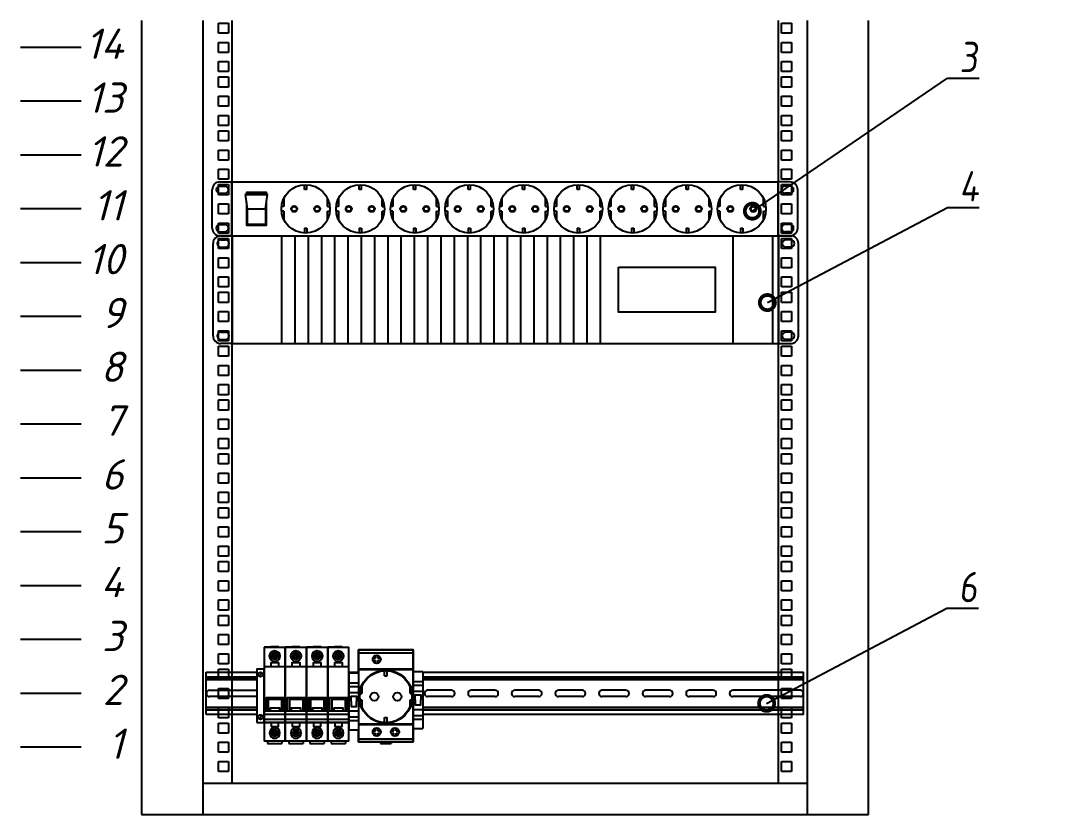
# Model space of a CAD drawing. Header units: millimetres. Extents: x -25459 to 1045457, y -66278 to 462905.
# Drawn here: x 750134 to 758588, y 28493 to 35049 of the extents above; entities that cross this region are included whole.
import ezdxf
from ezdxf import colors
from ezdxf.entities.mleader import LeaderData, LeaderLine
from ezdxf.enums import TextEntityAlignment as Align
from ezdxf.math import Vec2, Vec3

# ---------------------------------------------------------------- set-up
doc = ezdxf.new("R2010")
doc.units = ezdxf.units.MM
doc.styles.add('ISOCPEUR', font='isocpeui.ttf', dxfattribs={"height": 250})
doc.styles.add('ISOCUPER', font='isocpeur.ttf', dxfattribs={"width": 0.85, "oblique": 7})

# ---------------------------------------------------------------- blocks, each defined once
blk = doc.blocks.new('*U77')
at = {"color": 0, "linetype": 'ByBlock', "lineweight": -2}
for p, q in [((0, 655.6), (0, 611.15)), ((50.5, 655.6), (50.5, 611.15)), ((63.35, 645.1), (63.35, 653.4)), ((63.35, 653.4), (71.65, 653.4)), ((71.65, 653.4), (71.65, 645.1)), ((74.5, 655.6), (74.5, 611.15)), ((525.5, 655.6), (525.5, 611.15)), ((528.35, 645.1), (528.35, 653.4)), ((528.35, 653.4), (536.65, 653.4)), ((536.65, 653.4), (536.65, 645.1)), ((549.5, 655.6), (549.5, 611.15)), ((600, 611.15), (600, 655.6)), ((71.65, 645.1), (63.35, 645.1)), ((536.65, 645.1), (528.35, 645.1)), ((63.35, 629.225), (63.35, 637.525)), ((63.35, 637.525), (71.65, 637.525)), ((71.65, 637.525), (71.65, 629.225)), ((528.35, 629.225), (528.35, 637.525)), ((528.35, 637.525), (536.65, 637.525)), ((536.65, 637.525), (536.65, 629.225)), ((-50, 633.375), (-100, 633.375)), ((71.65, 629.225), (63.35, 629.225)), ((536.65, 629.225), (528.35, 629.225)), ((63.35, 613.35), (63.35, 621.65)), ((63.35, 621.65), (71.65, 621.65)), ((71.65, 621.65), (71.65, 613.35)), ((528.35, 613.35), (528.35, 621.65)), ((528.35, 621.65), (536.65, 621.65)), ((536.65, 621.65), (536.65, 613.35)), ((0, 611.15), (0, 566.7)), ((50.5, 611.15), (50.5, 566.7)), ((71.65, 613.35), (63.35, 613.35)), ((63.35, 600.65), (63.35, 608.95)), ((63.35, 608.95), (71.65, 608.95)), ((71.65, 608.95), (71.65, 600.65)), ((74.5, 611.15), (74.5, 566.7)), ((525.5, 611.15), (525.5, 566.7)), ((536.65, 613.35), (528.35, 613.35)), ((528.35, 600.65), (528.35, 608.95)), ((528.35, 608.95), (536.65, 608.95)), ((536.65, 608.95), (536.65, 600.65)), ((549.5, 611.15), (549.5, 566.7)), ((600, 566.7), (600, 611.15)), ((71.65, 600.65), (63.35, 600.65)), ((536.65, 600.65), (528.35, 600.65)), ((63.35, 584.775), (63.35, 593.075)), ((63.35, 593.075), (71.65, 593.075)), ((71.65, 593.075), (71.65, 584.775)), ((528.35, 584.775), (528.35, 593.075)), ((528.35, 593.075), (536.65, 593.075)), ((536.65, 593.075), (536.65, 584.775)), ((-50, 588.925), (-100, 588.925)), ((71.65, 584.775), (63.35, 584.775)), ((536.65, 584.775), (528.35, 584.775)), ((63.35, 568.9), (63.35, 577.2)), ((63.35, 577.2), (71.65, 577.2)), ((71.65, 577.2), (71.65, 568.9)), ((528.35, 568.9), (528.35, 577.2)), ((528.35, 577.2), (536.65, 577.2)), ((536.65, 577.2), (536.65, 568.9)), ((0, 566.7), (0, 522.25)), ((50.5, 566.7), (50.5, 522.25)), ((71.65, 568.9), (63.35, 568.9)), ((74.5, 566.7), (74.5, 522.25)), ((525.5, 566.7), (525.5, 522.25)), ((536.65, 568.9), (528.35, 568.9)), ((549.5, 566.7), (549.5, 522.25)), ((600, 522.25), (600, 566.7)), ((63.35, 556.2), (63.35, 564.5)), ((63.35, 564.5), (71.65, 564.5)), ((71.65, 564.5), (71.65, 556.2)), ((528.35, 556.2), (528.35, 564.5)), ((528.35, 564.5), (536.65, 564.5)), ((536.65, 564.5), (536.65, 556.2)), ((71.65, 556.2), (63.35, 556.2)), ((536.65, 556.2), (528.35, 556.2)), ((-50, 544.475), (-100, 544.475)), ((63.35, 540.325), (63.35, 548.625)), ((63.35, 548.625), (71.65, 548.625)), ((71.65, 548.625), (71.65, 540.325)), ((528.35, 540.325), (528.35, 548.625)), ((528.35, 548.625), (536.65, 548.625)), ((536.65, 548.625), (536.65, 540.325)), ((71.65, 540.325), (63.35, 540.325)), ((63.35, 524.45), (63.35, 532.75)), ((63.35, 532.75), (71.65, 532.75)), ((71.65, 532.75), (71.65, 524.45)), ((536.65, 540.325), (528.35, 540.325)), ((528.35, 524.45), (528.35, 532.75)), ((528.35, 532.75), (536.65, 532.75)), ((536.65, 532.75), (536.65, 524.45)), ((71.65, 524.45), (63.35, 524.45)), ((536.65, 524.45), (528.35, 524.45)), ((0, 522.25), (0, 477.8)), ((50.5, 522.25), (50.5, 477.8)), ((63.35, 511.75), (63.35, 520.05)), ((63.35, 520.05), (71.65, 520.05)), ((71.65, 520.05), (71.65, 511.75)), ((74.5, 522.25), (74.5, 477.8)), ((525.5, 522.25), (525.5, 477.8)), ((528.35, 511.75), (528.35, 520.05)), ((528.35, 520.05), (536.65, 520.05)), ((536.65, 520.05), (536.65, 511.75)), ((549.5, 522.25), (549.5, 477.8)), ((600, 477.8), (600, 522.25)), ((71.65, 511.75), (63.35, 511.75)), ((536.65, 511.75), (528.35, 511.75)), ((-50, 500.025), (-100, 500.025)), ((63.35, 495.875), (63.35, 504.175)), ((63.35, 504.175), (71.65, 504.175)), ((71.65, 504.175), (71.65, 495.875)), ((528.35, 495.875), (528.35, 504.175)), ((528.35, 504.175), (536.65, 504.175)), ((536.65, 504.175), (536.65, 495.875)), ((71.65, 495.875), (63.35, 495.875)), ((536.65, 495.875), (528.35, 495.875)), ((63.35, 480), (63.35, 488.3)), ((63.35, 488.3), (71.65, 488.3)), ((71.65, 488.3), (71.65, 480)), ((528.35, 480), (528.35, 488.3)), ((528.35, 488.3), (536.65, 488.3)), ((536.65, 488.3), (536.65, 480)), ((0, 477.8), (0, 433.35)), ((50.5, 477.8), (50.5, 433.35)), ((71.65, 480), (63.35, 480)), ((63.35, 467.3), (63.35, 475.6)), ((63.35, 475.6), (71.65, 475.6)), ((71.65, 475.6), (71.65, 467.3)), ((74.5, 477.8), (74.5, 433.35)), ((525.5, 477.8), (525.5, 433.35)), ((536.65, 480), (528.35, 480)), ((528.35, 467.3), (528.35, 475.6)), ((528.35, 475.6), (536.65, 475.6)), ((536.65, 475.6), (536.65, 467.3)), ((549.5, 477.8), (549.5, 433.35)), ((600, 433.35), (600, 477.8)), ((71.65, 467.3), (63.35, 467.3)), ((536.65, 467.3), (528.35, 467.3)), ((63.35, 451.425), (63.35, 459.725)), ((63.35, 459.725), (71.65, 459.725)), ((71.65, 459.725), (71.65, 451.425)), ((528.35, 451.425), (528.35, 459.725)), ((528.35, 459.725), (536.65, 459.725)), ((536.65, 459.725), (536.65, 451.425)), ((-50, 455.575), (-100, 455.575)), ((71.65, 451.425), (63.35, 451.425)), ((536.65, 451.425), (528.35, 451.425)), ((63.35, 435.55), (63.35, 443.85)), ((63.35, 443.85), (71.65, 443.85)), ((71.65, 443.85), (71.65, 435.55)), ((528.35, 435.55), (528.35, 443.85)), ((528.35, 443.85), (536.65, 443.85)), ((536.65, 443.85), (536.65, 435.55)), ((0, 433.35), (0, 388.9)), ((50.5, 433.35), (50.5, 388.9)), ((71.65, 435.55), (63.35, 435.55)), ((74.5, 433.35), (74.5, 388.9)), ((525.5, 433.35), (525.5, 388.9)), ((536.65, 435.55), (528.35, 435.55)), ((549.5, 433.35), (549.5, 388.9)), ((600, 388.9), (600, 433.35)), ((63.35, 422.85), (63.35, 431.15)), ((63.35, 431.15), (71.65, 431.15)), ((71.65, 422.85), (63.35, 422.85)), ((71.65, 431.15), (71.65, 422.85)), ((528.35, 422.85), (528.35, 431.15)), ((528.35, 431.15), (536.65, 431.15)), ((536.65, 422.85), (528.35, 422.85)), ((536.65, 431.15), (536.65, 422.85)), ((63.35, 406.975), (63.35, 415.275)), ((63.35, 415.275), (71.65, 415.275)), ((71.65, 415.275), (71.65, 406.975)), ((528.35, 406.975), (528.35, 415.275)), ((528.35, 415.275), (536.65, 415.275)), ((536.65, 415.275), (536.65, 406.975)), ((-50, 411.125), (-100, 411.125)), ((71.65, 406.975), (63.35, 406.975)), ((536.65, 406.975), (528.35, 406.975)), ((63.35, 391.1), (63.35, 399.4)), ((63.35, 399.4), (71.65, 399.4)), ((71.65, 399.4), (71.65, 391.1)), ((528.35, 391.1), (528.35, 399.4)), ((528.35, 399.4), (536.65, 399.4)), ((536.65, 399.4), (536.65, 391.1)), ((71.65, 391.1), (63.35, 391.1)), ((536.65, 391.1), (528.35, 391.1)), ((0, 388.9), (0, 344.45)), ((50.5, 388.9), (50.5, 344.45)), ((63.35, 378.4), (63.35, 386.7)), ((63.35, 386.7), (71.65, 386.7)), ((71.65, 386.7), (71.65, 378.4)), ((74.5, 388.9), (74.5, 344.45)), ((525.5, 388.9), (525.5, 344.45)), ((528.35, 378.4), (528.35, 386.7)), ((528.35, 386.7), (536.65, 386.7)), ((536.65, 386.7), (536.65, 378.4)), ((549.5, 388.9), (549.5, 344.45)), ((600, 344.45), (600, 388.9)), ((71.65, 378.4), (63.35, 378.4)), ((536.65, 378.4), (528.35, 378.4)), ((-50, 366.675), (-100, 366.675)), ((63.35, 362.525), (63.35, 370.825)), ((63.35, 370.825), (71.65, 370.825)), ((71.65, 370.825), (71.65, 362.525)), ((528.35, 362.525), (528.35, 370.825)), ((528.35, 370.825), (536.65, 370.825)), ((536.65, 370.825), (536.65, 362.525)), ((71.65, 362.525), (63.35, 362.525)), ((536.65, 362.525), (528.35, 362.525)), ((63.35, 346.65), (63.35, 354.95)), ((63.35, 354.95), (71.65, 354.95)), ((71.65, 346.65), (63.35, 346.65)), ((71.65, 354.95), (71.65, 346.65)), ((528.35, 346.65), (528.35, 354.95)), ((528.35, 354.95), (536.65, 354.95)), ((536.65, 346.65), (528.35, 346.65)), ((536.65, 354.95), (536.65, 346.65)), ((0, 344.45), (0, 300)), ((50.5, 344.45), (50.5, 300)), ((63.35, 333.95), (63.35, 342.25)), ((63.35, 342.25), (71.65, 342.25)), ((71.65, 342.25), (71.65, 333.95)), ((74.5, 344.45), (74.5, 300)), ((525.5, 344.45), (525.5, 300)), ((528.35, 333.95), (528.35, 342.25)), ((528.35, 342.25), (536.65, 342.25)), ((536.65, 342.25), (536.65, 333.95)), ((549.5, 344.45), (549.5, 300)), ((600, 300), (600, 344.45)), ((71.65, 333.95), (63.35, 333.95)), ((536.65, 333.95), (528.35, 333.95)), ((-50, 322.225), (-100, 322.225)), ((63.35, 318.075), (63.35, 326.375)), ((63.35, 326.375), (71.65, 326.375)), ((71.65, 326.375), (71.65, 318.075)), ((528.35, 318.075), (528.35, 326.375)), ((528.35, 326.375), (536.65, 326.375)), ((536.65, 326.375), (536.65, 318.075)), ((71.65, 318.075), (63.35, 318.075)), ((536.65, 318.075), (528.35, 318.075)), ((63.35, 302.2), (63.35, 310.5)), ((63.35, 310.5), (71.65, 310.5)), ((71.65, 310.5), (71.65, 302.2)), ((528.35, 302.2), (528.35, 310.5)), ((528.35, 310.5), (536.65, 310.5)), ((536.65, 310.5), (536.65, 302.2)), ((0, 300), (0, 255.55)), ((50.5, 300), (50.5, 255.55)), ((71.65, 302.2), (63.35, 302.2)), ((63.35, 289.5), (63.35, 297.8)), ((63.35, 297.8), (71.65, 297.8)), ((71.65, 297.8), (71.65, 289.5)), ((74.5, 300), (74.5, 255.55)), ((525.5, 300), (525.5, 255.55)), ((536.65, 302.2), (528.35, 302.2)), ((528.35, 289.5), (528.35, 297.8)), ((528.35, 297.8), (536.65, 297.8)), ((536.65, 297.8), (536.65, 289.5)), ((549.5, 300), (549.5, 255.55)), ((600, 255.55), (600, 300)), ((71.65, 289.5), (63.35, 289.5)), ((536.65, 289.5), (528.35, 289.5)), ((63.35, 273.625), (63.35, 281.925)), ((63.35, 281.925), (71.65, 281.925)), ((71.65, 281.925), (71.65, 273.625)), ((528.35, 273.625), (528.35, 281.925)), ((528.35, 281.925), (536.65, 281.925)), ((536.65, 281.925), (536.65, 273.625)), ((-50, 277.775), (-100, 277.775)), ((71.65, 273.625), (63.35, 273.625)), ((536.65, 273.625), (528.35, 273.625)), ((63.35, 257.75), (63.35, 266.05)), ((63.35, 266.05), (71.65, 266.05)), ((71.65, 266.05), (71.65, 257.75)), ((528.35, 257.75), (528.35, 266.05)), ((528.35, 266.05), (536.65, 266.05)), ((536.65, 266.05), (536.65, 257.75)), ((0, 255.55), (0, 211.1)), ((50.5, 255.55), (50.5, 211.1)), ((71.65, 257.75), (63.35, 257.75)), ((74.5, 255.55), (74.5, 211.1)), ((525.5, 255.55), (525.5, 211.1)), ((536.65, 257.75), (528.35, 257.75)), ((549.5, 255.55), (549.5, 211.1)), ((600, 211.1), (600, 255.55)), ((63.35, 245.05), (63.35, 253.35)), ((63.35, 253.35), (71.65, 253.35)), ((71.65, 253.35), (71.65, 245.05)), ((528.35, 245.05), (528.35, 253.35)), ((528.35, 253.35), (536.65, 253.35)), ((536.65, 253.35), (536.65, 245.05)), ((71.65, 245.05), (63.35, 245.05)), ((63.35, 229.175), (63.35, 237.475)), ((63.35, 237.475), (71.65, 237.475)), ((71.65, 237.475), (71.65, 229.175)), ((536.65, 245.05), (528.35, 245.05)), ((528.35, 229.175), (528.35, 237.475)), ((528.35, 237.475), (536.65, 237.475)), ((536.65, 237.475), (536.65, 229.175)), ((-50, 233.325), (-100, 233.325)), ((71.65, 229.175), (63.35, 229.175)), ((536.65, 229.175), (528.35, 229.175)), ((63.35, 213.3), (63.35, 221.6)), ((63.35, 221.6), (71.65, 221.6)), ((71.65, 221.6), (71.65, 213.3)), ((528.35, 213.3), (528.35, 221.6)), ((528.35, 221.6), (536.65, 221.6)), ((536.65, 221.6), (536.65, 213.3)), ((71.65, 213.3), (63.35, 213.3)), ((536.65, 213.3), (528.35, 213.3)), ((0, 211.1), (0, 166.65)), ((50.5, 211.1), (50.5, 166.65)), ((63.35, 200.6), (63.35, 208.9)), ((63.35, 208.9), (71.65, 208.9)), ((71.65, 208.9), (71.65, 200.6)), ((74.5, 211.1), (74.5, 166.65)), ((525.5, 211.1), (525.5, 166.65)), ((528.35, 200.6), (528.35, 208.9)), ((528.35, 208.9), (536.65, 208.9)), ((536.65, 208.9), (536.65, 200.6)), ((549.5, 211.1), (549.5, 166.65)), ((600, 166.65), (600, 211.1)), ((71.65, 200.6), (63.35, 200.6)), ((536.65, 200.6), (528.35, 200.6)), ((-50, 188.875), (-100, 188.875)), ((63.35, 184.725), (63.35, 193.025)), ((63.35, 193.025), (71.65, 193.025)), ((71.65, 193.025), (71.65, 184.725)), ((528.35, 184.725), (528.35, 193.025)), ((528.35, 193.025), (536.65, 193.025)), ((536.65, 193.025), (536.65, 184.725)), ((71.65, 184.725), (63.35, 184.725)), ((536.65, 184.725), (528.35, 184.725)), ((63.35, 168.85), (63.35, 177.15)), ((63.35, 177.15), (71.65, 177.15)), ((71.65, 177.15), (71.65, 168.85)), ((528.35, 168.85), (528.35, 177.15)), ((528.35, 177.15), (536.65, 177.15)), ((536.65, 177.15), (536.65, 168.85)), ((0, 166.65), (0, 122.2)), ((50.5, 166.65), (50.5, 122.2)), ((71.65, 168.85), (63.35, 168.85)), ((63.35, 156.15), (63.35, 164.45)), ((63.35, 164.45), (71.65, 164.45)), ((71.65, 164.45), (71.65, 156.15)), ((74.5, 166.65), (74.5, 122.2)), ((525.5, 166.65), (525.5, 122.2)), ((536.65, 168.85), (528.35, 168.85)), ((528.35, 156.15), (528.35, 164.45)), ((528.35, 164.45), (536.65, 164.45)), ((536.65, 164.45), (536.65, 156.15)), ((549.5, 166.65), (549.5, 122.2)), ((600, 122.2), (600, 166.65)), ((71.65, 156.15), (63.35, 156.15)), ((536.65, 156.15), (528.35, 156.15)), ((-50, 144.425), (-100, 144.425)), ((63.35, 140.275), (63.35, 148.575)), ((63.35, 148.575), (71.65, 148.575)), ((71.65, 148.575), (71.65, 140.275)), ((528.35, 140.275), (528.35, 148.575)), ((528.35, 148.575), (536.65, 148.575)), ((536.65, 148.575), (536.65, 140.275)), ((71.65, 140.275), (63.35, 140.275)), ((536.65, 140.275), (528.35, 140.275)), ((63.35, 124.4), (63.35, 132.7)), ((63.35, 132.7), (71.65, 132.7)), ((71.65, 132.7), (71.65, 124.4)), ((528.35, 124.4), (528.35, 132.7)), ((528.35, 132.7), (536.65, 132.7)), ((536.65, 132.7), (536.65, 124.4)), ((0, 122.2), (0, 77.75)), ((50.5, 122.2), (50.5, 77.75)), ((71.65, 124.4), (63.35, 124.4)), ((63.35, 111.7), (63.35, 120)), ((63.35, 120), (71.65, 120)), ((71.65, 120), (71.65, 111.7)), ((74.5, 122.2), (74.5, 77.75)), ((525.5, 122.2), (525.5, 77.75)), ((536.65, 124.4), (528.35, 124.4)), ((528.35, 111.7), (528.35, 120)), ((528.35, 120), (536.65, 120)), ((536.65, 120), (536.65, 111.7)), ((549.5, 122.2), (549.5, 77.75)), ((600, 77.75), (600, 122.2)), ((71.65, 111.7), (63.35, 111.7)), ((536.65, 111.7), (528.35, 111.7)), ((63.35, 95.825), (63.35, 104.125)), ((63.35, 104.125), (71.65, 104.125)), ((71.65, 104.125), (71.65, 95.825)), ((528.35, 95.825), (528.35, 104.125)), ((528.35, 104.125), (536.65, 104.125)), ((536.65, 104.125), (536.65, 95.825)), ((-50, 99.975), (-100, 99.975)), ((71.65, 95.825), (63.35, 95.825)), ((536.65, 95.825), (528.35, 95.825)), ((63.35, 79.95), (63.35, 88.25)), ((63.35, 88.25), (71.65, 88.25)), ((71.65, 88.25), (71.65, 79.95)), ((528.35, 79.95), (528.35, 88.25)), ((528.35, 88.25), (536.65, 88.25)), ((536.65, 88.25), (536.65, 79.95)), ((0, 77.75), (0, 33.3)), ((50.5, 77.75), (50.5, 33.3)), ((71.65, 79.95), (63.35, 79.95)), ((74.5, 77.75), (74.5, 33.3)), ((525.5, 77.75), (525.5, 33.3)), ((536.65, 79.95), (528.35, 79.95)), ((549.5, 77.75), (549.5, 33.3)), ((600, 33.3), (600, 77.75)), ((63.35, 67.25), (63.35, 75.55)), ((63.35, 75.55), (71.65, 75.55)), ((71.65, 75.55), (71.65, 67.25)), ((528.35, 67.25), (528.35, 75.55)), ((528.35, 75.55), (536.65, 75.55)), ((536.65, 75.55), (536.65, 67.25)), ((71.65, 67.25), (63.35, 67.25)), ((63.35, 51.375), (63.35, 59.675)), ((63.35, 59.675), (71.65, 59.675)), ((71.65, 59.675), (71.65, 51.375)), ((536.65, 67.25), (528.35, 67.25)), ((528.35, 51.375), (528.35, 59.675)), ((528.35, 59.675), (536.65, 59.675)), ((536.65, 59.675), (536.65, 51.375)), ((-50, 55.525), (-100, 55.525)), ((71.65, 51.375), (63.35, 51.375)), ((536.65, 51.375), (528.35, 51.375)), ((63.35, 35.5), (63.35, 43.8)), ((63.35, 43.8), (71.65, 43.8)), ((71.65, 43.8), (71.65, 35.5)), ((528.35, 35.5), (528.35, 43.8)), ((528.35, 43.8), (536.65, 43.8)), ((536.65, 43.8), (536.65, 35.5)), ((71.65, 35.5), (63.35, 35.5)), ((536.65, 35.5), (528.35, 35.5)), ((0, 33.3), (0, 0)), ((50.5, 33.3), (50.5, 0)), ((50.5, 26), (549.5, 26)), ((74.5, 33.3), (74.5, 26)), ((525.5, 33.3), (525.5, 26)), ((549.5, 33.3), (549.5, 0)), ((600, 0), (600, 33.3)), ((0, 0), (600, 0))]:
    blk.add_line(p, q, dxfattribs=at)
blk = doc.blocks.new("19'' маркер юнита")
at = {"color": 0, "linetype": 'ByBlock', "lineweight": -2, "style": 'ISOCPEUR', "oblique": 15, "flags": 8}
blk.add_attdef('#', text='', height=25, dxfattribs=at).set_placement((35, 3), align=Align.MIDDLE_RIGHT)
blk = doc.blocks.new("19'' блок розеток")
at = {"color": 0, "linetype": 'ByBlock', "lineweight": -2}
for p, q in [((164.69, 22.22), (174.5, 22.22)), ((164.69, 18.87), (168.65, 18.87)), ((174.5, 22.22), (625.5, 22.22)), ((174.5, -22.23), (174.5, 22.22)), ((234.44, 16), (234.44, 19.97)), ((236.44, 16), (236.44, 19.97)), ((279.5, 16), (279.5, 19.97)), ((281.5, 16), (281.5, 19.97)), ((324.5, 16), (324.5, 19.97)), ((326.5, 16), (326.5, 19.97)), ((369.5, 16), (369.5, 19.97)), ((371.5, 16), (371.5, 19.97)), ((414.5, 16), (414.5, 19.97)), ((416.5, 16), (416.5, 19.97)), ((459.5, 16), (459.5, 19.97)), ((461.5, 16), (461.5, 19.97)), ((504.5, 16), (504.5, 19.97)), ((506.5, 16), (506.5, 19.97)), ((549.5, 16), (549.5, 19.97)), ((551.5, 16), (551.5, 19.97)), ((594.5, 16), (594.5, 19.97)), ((596.5, 16), (596.5, 19.97)), ((625.5, -22.23), (625.5, 22.22)), ((635.31, 22.22), (625.5, 22.22)), ((635.31, 18.87), (631.35, 18.87)), ((158.34, -15.88), (158.34, 15.87)), ((164.69, 12.87), (168.65, 12.87)), ((185.84, 12.01), (187.53, 12.98)), ((187.53, 0), (185.84, 12.01)), ((185.84, 12.01), (203.93, 12.01)), ((202.25, 12.98), (203.93, 12.01)), ((202.25, 0), (203.93, 12.01)), ((217.44, 8.72), (217.44, 2)), ((236.44, 16), (234.44, 16)), ((253.44, 2), (253.44, 8.72)), ((262.5, 8.72), (262.5, 2)), ((281.5, 16), (279.5, 16)), ((298.5, 2), (298.5, 8.72)), ((307.5, 8.72), (307.5, 2)), ((326.5, 16), (324.5, 16)), ((343.5, 2), (343.5, 8.72)), ((352.5, 8.72), (352.5, 2)), ((371.5, 16), (369.5, 16)), ((388.5, 2), (388.5, 8.72)), ((397.5, 8.72), (397.5, 2)), ((416.5, 16), (414.5, 16)), ((433.5, 2), (433.5, 8.72)), ((442.5, 8.72), (442.5, 2)), ((461.5, 16), (459.5, 16)), ((478.5, 2), (478.5, 8.72)), ((487.5, 8.72), (487.5, 2)), ((506.5, 16), (504.5, 16)), ((523.5, 2), (523.5, 8.72)), ((532.5, 8.72), (532.5, 2)), ((551.5, 16), (549.5, 16)), ((568.5, 2), (568.5, 8.72)), ((577.5, 8.72), (577.5, 2)), ((596.5, 16), (594.5, 16)), ((613.5, 2), (613.5, 8.72)), ((635.31, 12.87), (631.35, 12.87)), ((641.66, -15.88), (641.66, 15.87)), ((217.44, 2), (215.54, 2)), ((253.44, 2), (255.34, 2)), ((262.5, 2), (260.6, 2)), ((298.5, 2), (300.4, 2)), ((307.5, 2), (305.6, 2)), ((343.5, 2), (345.4, 2)), ((352.5, 2), (350.6, 2)), ((388.5, 2), (390.4, 2)), ((397.5, 2), (395.6, 2)), ((433.5, 2), (435.4, 2)), ((442.5, 2), (440.6, 2)), ((478.5, 2), (480.4, 2)), ((487.5, 2), (485.6, 2)), ((523.5, 2), (525.4, 2)), ((532.5, 2), (530.6, 2)), ((568.5, 2), (570.4, 2)), ((577.5, 2), (575.6, 2)), ((613.5, 2), (615.4, 2)), ((187.53, 0), (202.25, 0)), ((217.44, -2), (215.54, -2)), ((217.44, -2), (217.44, -8.72)), ((253.44, -2), (255.34, -2)), ((253.44, -8.72), (253.44, -2)), ((262.5, -2), (260.6, -2)), ((262.5, -2), (262.5, -8.72)), ((298.5, -2), (300.4, -2)), ((298.5, -8.72), (298.5, -2)), ((307.5, -2), (305.6, -2)), ((307.5, -2), (307.5, -8.72)), ((343.5, -2), (345.4, -2)), ((343.5, -8.72), (343.5, -2)), ((352.5, -2), (350.6, -2)), ((352.5, -2), (352.5, -8.72)), ((388.5, -2), (390.4, -2)), ((388.5, -8.72), (388.5, -2)), ((397.5, -2), (395.6, -2)), ((397.5, -2), (397.5, -8.72)), ((433.5, -2), (435.4, -2)), ((433.5, -8.72), (433.5, -2)), ((442.5, -2), (440.6, -2)), ((442.5, -2), (442.5, -8.72)), ((478.5, -2), (480.4, -2)), ((478.5, -8.72), (478.5, -2)), ((487.5, -2), (485.6, -2)), ((487.5, -2), (487.5, -8.72)), ((523.5, -2), (525.4, -2)), ((523.5, -8.72), (523.5, -2)), ((532.5, -2), (530.6, -2)), ((532.5, -2), (532.5, -8.72)), ((568.5, -2), (570.4, -2)), ((568.5, -8.72), (568.5, -2)), ((577.5, -2), (575.6, -2)), ((577.5, -2), (577.5, -8.72)), ((613.5, -2), (615.4, -2)), ((613.5, -8.72), (613.5, -2)), ((164.69, -12.88), (168.65, -12.88)), ((234.44, -16), (234.44, -19.97)), ((234.44, -16), (236.44, -16)), ((236.44, -16), (236.44, -19.97)), ((279.5, -16), (279.5, -19.97)), ((279.5, -16), (281.5, -16)), ((281.5, -16), (281.5, -19.97)), ((324.5, -16), (324.5, -19.97)), ((324.5, -16), (326.5, -16)), ((326.5, -16), (326.5, -19.97)), ((369.5, -16), (369.5, -19.97)), ((369.5, -16), (371.5, -16)), ((371.5, -16), (371.5, -19.97)), ((414.5, -16), (414.5, -19.97)), ((414.5, -16), (416.5, -16)), ((416.5, -16), (416.5, -19.97)), ((459.5, -16), (459.5, -19.97)), ((459.5, -16), (461.5, -16)), ((461.5, -16), (461.5, -19.97)), ((504.5, -16), (504.5, -19.97)), ((504.5, -16), (506.5, -16)), ((506.5, -16), (506.5, -19.97)), ((549.5, -16), (549.5, -19.97)), ((549.5, -16), (551.5, -16)), ((551.5, -16), (551.5, -19.97)), ((594.5, -16), (594.5, -19.97)), ((594.5, -16), (596.5, -16)), ((596.5, -16), (596.5, -19.97)), ((635.31, -12.88), (631.35, -12.88)), ((164.69, -18.88), (168.65, -18.88)), ((174.5, -22.23), (164.69, -22.23)), ((174.5, -22.23), (625.5, -22.23)), ((625.5, -22.23), (635.31, -22.23)), ((635.31, -18.88), (631.35, -18.88))]:
    blk.add_line(p, q, dxfattribs=at)
for points in [[(186.8, 12.56), (186.8, 13.71), (202.97, 13.71), (202.97, 12.56)], [(187.53, 12.98), (202.25, 12.98)], [(202.97, 5.16), (202.97, -13.71), (186.8, -13.71), (186.8, 5.16)], [(202.25, 0), (202.25, -12.98), (187.53, -12.98), (187.53, 0)]]:
    blk.add_lwpolyline(points, dxfattribs=at)
for centre, radius in [((235.44, 0), 20), ((280.5, 0), 20), ((325.5, 0), 20), ((370.5, 0), 20), ((415.5, 0), 20), ((460.5, 0), 20), ((505.5, 0), 20), ((550.5, 0), 20), ((595.5, 0), 20), ((225.94, 0), 2.5), ((225.94, 0), 2), ((244.94, 0), 2.5), ((244.94, 0), 2), ((271, 0), 2.5), ((271, 0), 2), ((290, 0), 2.5), ((290, 0), 2), ((316, 0), 2.5), ((316, 0), 2), ((335, 0), 2.5), ((335, 0), 2), ((361, 0), 2.5), ((361, 0), 2), ((380, 0), 2.5), ((380, 0), 2), ((406, 0), 2.5), ((406, 0), 2), ((425, 0), 2.5), ((425, 0), 2), ((451, 0), 2.5), ((451, 0), 2), ((470, 0), 2.5), ((470, 0), 2), ((496, 0), 2.5), ((496, 0), 2), ((515, 0), 2.5), ((515, 0), 2), ((541, 0), 2.5), ((541, 0), 2), ((560, 0), 2.5), ((560, 0), 2), ((586, 0), 2.5), ((586, 0), 2), ((605, 0), 2.5), ((605, 0), 2)]:
    blk.add_circle(centre, radius, dxfattribs=at)
for centre, radius, start, end in [((164.69, 15.87), 6.35, 90, 180), ((164.69, 15.87), 3, 90, 270), ((168.65, 15.87), 3, 270, 90), ((631.35, 15.87), 3, 90, 270), ((635.31, 15.87), 6.35, 0, 90), ((635.31, 15.87), 3, 270, 90), ((164.69, -15.88), 6.35, 180, 270), ((164.69, -15.88), 3, 90, 270), ((168.65, -15.88), 3, 270, 90), ((631.35, -15.88), 3, 90, 270), ((635.31, -15.88), 3, 270, 90), ((635.31, -15.88), 6.35, 270, 0)]:
    blk.add_arc(centre, radius, start, end, dxfattribs=at)
at = {"color": 0, "lineweight": -2, "style": 'ISOCPEUR', "oblique": 15, "flags": 8}
blk.add_attdef('НАИМЕНОВАНИЕ', text='', height=25, dxfattribs=at).set_placement((750, 0), align=Align.MIDDLE_LEFT)
blk = doc.blocks.new('*U76')
at = {"color": 0, "linetype": 'ByBlock', "lineweight": -2}
for p, q in [((164.69, 22.22), (174.5, 22.22)), ((164.69, 18.87), (168.65, 18.87)), ((174.5, 22.22), (625.5, 22.22)), ((174.5, -66.68), (174.5, 22.22)), ((215.16, -66.68), (215.16, 22.22)), ((226.12, -66.68), (226.12, 22.22)), ((237.08, -66.68), (237.08, 22.22)), ((248.04, -66.68), (248.04, 22.22)), ((258.99, -66.68), (258.99, 22.22)), ((269.95, -66.68), (269.95, 22.22)), ((280.91, -66.68), (280.91, 22.22)), ((291.87, -66.68), (291.87, 22.22)), ((302.83, -66.68), (302.83, 22.22)), ((313.79, -66.68), (313.79, 22.22)), ((324.75, -66.68), (324.75, 22.22)), ((335.71, -66.68), (335.71, 22.22)), ((346.67, -66.68), (346.67, 22.22)), ((357.62, -66.68), (357.62, 22.22)), ((368.58, -66.68), (368.58, 22.22)), ((379.54, -66.68), (379.54, 22.22)), ((390.5, -66.68), (390.5, 22.22)), ((401.46, -66.68), (401.46, 22.22)), ((412.42, -66.68), (412.42, 22.22)), ((423.38, -66.68), (423.38, 22.22)), ((434.34, -66.68), (434.34, 22.22)), ((445.3, -66.68), (445.3, 22.22)), ((456.26, -66.68), (456.26, 22.22)), ((467.21, -66.68), (467.21, 22.22)), ((478.17, -66.68), (478.17, 22.22)), ((587.76, -66.68), (587.76, 22.22)), ((620.64, -66.68), (620.64, 22.22)), ((635.31, 22.22), (625.5, 22.22)), ((625.5, -66.68), (625.5, 22.22)), ((635.31, 18.87), (631.35, 18.87)), ((158.34, -60.33), (158.34, 15.87)), ((164.69, 12.87), (168.65, 12.87)), ((635.31, 12.87), (631.35, 12.87)), ((641.66, -60.33), (641.66, 15.87)), ((164.69, -57.33), (168.65, -57.33)), ((635.31, -57.33), (631.35, -57.33)), ((164.69, -63.33), (168.65, -63.33)), ((174.5, -66.68), (164.69, -66.68)), ((174.5, -66.68), (625.5, -66.68)), ((625.5, -66.68), (635.31, -66.68)), ((635.31, -63.33), (631.35, -63.33))]:
    blk.add_line(p, q, dxfattribs=at)
blk.add_lwpolyline([(493.05, -3.78), (572.89, -3.78), (572.89, -40.67), (493.05, -40.67)], close=True, dxfattribs=at)
for centre, radius, start, end in [((164.69, 15.87), 6.35, 90, 180), ((164.69, 15.87), 3, 90, 270), ((168.65, 15.87), 3, 270, 90), ((631.35, 15.87), 3, 90, 270), ((635.31, 15.87), 6.35, 0, 90), ((635.31, 15.87), 3, 270, 90), ((164.69, -60.33), 3, 90, 270), ((168.65, -60.33), 3, 270, 90), ((631.35, -60.33), 3, 90, 270), ((635.31, -60.33), 3, 270, 90), ((164.69, -60.33), 6.35, 180, 270), ((635.31, -60.33), 6.35, 270, 0)]:
    blk.add_arc(centre, radius, start, end, dxfattribs=at)
at = {"color": 0, "lineweight": -2, "style": 'ISOCPEUR', "oblique": 15, "flags": 8}
blk.add_attdef('НАИМЕНОВАНИЕ', text='', height=25, dxfattribs=at).set_placement((750, -22.22), align=Align.MIDDLE_LEFT)
blk = doc.blocks.new('_DotSmall')
at = {"color": 0, "linetype": 'ByBlock', "const_width": 0.5}
blk.add_lwpolyline([(-0.0625, 0, 1), (0.0625, 0, 1)], format="xyb", close=True, dxfattribs=at)
blk = doc.blocks.new('A$C485C0897')
for p, q in [((0, 35), (493.2, 35)), ((0, 0), (0, 35)), ((493.2, 0), (493.2, 35)), ((493.2, 31), (0, 31)), ((0, 29.5), (493.2, 29.5)), ((0, 29), (493.2, 29)), ((2.7, 20.1), (58.5, 20.1)), ((94.5, 20.1), (74.7, 20.1)), ((130.5, 20.1), (110.7, 20.1)), ((166.5, 20.1), (146.7, 20.1)), ((202.5, 20.1), (182.7, 20.1)), ((238.5, 20.1), (218.7, 20.1)), ((274.5, 20.1), (254.7, 20.1)), ((310.5, 20.1), (290.7, 20.1)), ((346.5, 20.1), (326.7, 20.1)), ((382.5, 20.1), (362.7, 20.1)), ((418.5, 20.1), (398.7, 20.1)), ((470.7, 20.1), (434.7, 20.1)), ((490.5, 20.1), (470.7, 20.1)), ((58.5, 14.9), (2.7, 14.9)), ((94.5, 14.9), (74.7, 14.9)), ((130.5, 14.9), (110.7, 14.9)), ((166.5, 14.9), (146.7, 14.9)), ((202.5, 14.9), (182.7, 14.9)), ((238.5, 14.9), (218.7, 14.9)), ((274.5, 14.9), (254.7, 14.9)), ((310.5, 14.9), (290.7, 14.9)), ((346.5, 14.9), (326.7, 14.9)), ((382.5, 14.9), (362.7, 14.9)), ((418.5, 14.9), (398.7, 14.9)), ((470.7, 14.9), (434.7, 14.9)), ((490.5, 14.9), (470.7, 14.9)), ((493.2, 6), (0, 6)), ((493.2, 5.5), (0, 5.5)), ((0, 4), (493.2, 4)), ((493.2, 0), (0, 0))]:
    blk.add_line(p, q)
for centre, start, end in [((2.7, 17.5), 90, 270), ((58.5, 17.5), 270, 90), ((58.5, 17.5), 270, 90), ((74.7, 17.5), 90, 270), ((94.5, 17.5), 270, 90), ((110.7, 17.5), 90, 270), ((130.5, 17.5), 270, 90), ((146.7, 17.5), 90, 270), ((166.5, 17.5), 270, 90), ((182.7, 17.5), 90, 270), ((202.5, 17.5), 270, 90), ((218.7, 17.5), 90, 270), ((238.5, 17.5), 270, 90), ((254.7, 17.5), 90, 270), ((274.5, 17.5), 270, 90), ((290.7, 17.5), 90, 270), ((310.5, 17.5), 270, 90), ((326.7, 17.5), 90, 270), ((346.5, 17.5), 270, 90), ((362.7, 17.5), 90, 270), ((382.5, 17.5), 270, 90), ((398.7, 17.5), 90, 270), ((418.5, 17.5), 270, 90), ((434.7, 17.5), 90, 270), ((490.5, 17.5), 270, 90)]:
    blk.add_arc(centre, 2.6, start, end)
blk = doc.blocks.new('клемма Wago')
blk.add_wipeout([(0, 0), (6, 0), (6, 44), (0, 44)])
blk.add_lwpolyline([(0, 0), (6, 0), (6, 44), (0, 44)], close=True)
for points in [[(1.67, 38.25), (4.33, 40.9)], [(1.67, 3.1), (4.33, 5.75)]]:
    blk.add_lwpolyline(points)
for centre in [(3, 39.57), (3, 4.43)]:
    blk.add_circle(centre, 1.87)
blk = doc.blocks.new('A$C7B5D213B')
at = {"color": 7, "lineweight": 25}
blk.add_wipeout([(0, 2.05), (0, 77.5), (45, 77.5), (45, 1.5), (0, 1.5), (0, 1.5)], dxfattribs=at)
for p, q in [((0, 75), (45, 75)), ((11.78, 70.62), (14, 70.62)), ((11.78, 68.62), (14, 68.62)), ((14, 70.62), (14, 72.85)), ((14, 66.4), (14, 68.62)), ((16, 70.62), (16, 72.85)), ((16, 70.62), (18.22, 70.62)), ((16, 66.4), (16, 68.62)), ((16, 68.62), (18.22, 68.62)), ((0, 61.75), (45, 61.75)), ((0, 61.25), (45, 61.25)), ((21.5, 55.89), (21.5, 60.23)), ((23.5, 55.89), (23.5, 60.23)), ((21.5, 55.89), (23.5, 55.89)), ((2.55, 46.75), (2.55, 41.27)), ((42.45, 41.27), (42.45, 46.75)), ((1.15, 41.27), (2.55, 41.27)), ((1.15, 36.23), (2.55, 36.23)), ((2.55, 36.23), (2.55, 30.75)), ((42.45, 41.27), (43.85, 41.27)), ((42.45, 36.23), (43.85, 36.23)), ((42.45, 30.75), (42.45, 36.23)), ((21.5, 17.27), (21.5, 21.61)), ((21.5, 21.61), (23.5, 21.61)), ((23.5, 17.27), (23.5, 21.61)), ((0, 16.21), (45, 16.25)), ((0, 15.71), (45, 15.75)), ((11.78, 10.67), (14, 10.67)), ((11.78, 8.67), (14, 8.67)), ((14, 10.67), (14, 12.9)), ((14, 6.45), (14, 8.67)), ((16, 10.67), (16, 12.9)), ((16, 10.67), (18.22, 10.67)), ((16, 6.45), (16, 8.67)), ((16, 8.67), (18.22, 8.67)), ((26.78, 10.67), (29, 10.67)), ((26.78, 8.67), (29, 8.67)), ((29, 10.67), (29, 12.9)), ((29, 6.45), (29, 8.67)), ((31, 10.67), (31, 12.9)), ((31, 10.67), (33.22, 10.67)), ((31, 6.45), (31, 8.67)), ((31, 8.67), (33.22, 8.67)), ((0, 4), (45, 4)), ((0, 1.5), (45, 1.5)), ((18.22, 1.5), (18.22, 0)), ((26.78, 1.5), (26.78, 0))]:
    blk.add_line(p, q)
for points in [[(45, 1.5), (45, 77.5), (0, 77.5), (0, 1.5)], [(18.22, 0), (26.78, 0)]]:
    blk.add_lwpolyline(points)
at = {"color": 7, "lineweight": 25, "ltscale": 100}
blk.add_lwpolyline([(0, 77.5), (45, 77.5), (45, 1.5), (0, 1.5)], close=True, dxfattribs=at)
for centre, radius in [((15, 69.62), 3.38), ((22.5, 38.75), 22), ((22.5, 38.75), 21.5), ((13, 38.75), 3.38), ((32, 38.75), 3.38), ((15, 9.67), 3.38), ((30, 9.67), 3.38)]:
    blk.add_circle(centre, radius)
blk = doc.blocks.new('Стопор Wago')
blk.add_wipeout([(0, 23.5), (8, 23.5), (8, -23.5), (0, -23.5)])
for p, q in [((0, 23.5), (0, -23.5)), ((0, 23.5), (8, 23.5)), ((8, 23.5), (8, -23.5)), ((0, 15.22), (8, 15.22)), ((0, 12.22), (8, 12.22)), ((0, 7.22), (8, 7.22)), ((0, -7.78), (8, -7.78)), ((0, -12.78), (8, -12.78)), ((0, -15.78), (8, -15.78)), ((0, -23.5), (8, -23.5))]:
    blk.add_line(p, q)
for points in [[(1.75, 0), (1.75, 4.15), (6.25, 4.15), (6.25, 0)], [(1.75, 0), (1.75, -4.15), (6.25, -4.15), (6.25, 0)]]:
    blk.add_lwpolyline(points)
blk = doc.blocks.new('BA47-29_1P')
blk.add_wipeout([(0, 59.3), (17.5, 59.3), (17.5, -18.17), (0, -18.17)])
for p, q in [((5.49, 59.3), (0, 59.3)), ((0, 59.3), (17.5, 59.3)), ((5.49, 59.68), (5.49, 59.3)), ((12.05, 59.68), (12.05, 59.3)), ((6.35, 52.52), (6.19, 52.52)), ((8.24, 51.25), (6.27, 51.25)), ((8.24, 51.25), (8.24, 49.34)), ((8.38, 54.73), (8.38, 54.85)), ((9.26, 54.69), (9.26, 54.83)), ((11.2, 51.25), (11.31, 51.25)), ((11.25, 52.47), (11.4, 52.47)), ((0.19, 43.25), (0, 43.25)), ((9.16, 49.37), (9.16, 49.29)), ((11.96, 43.34), (11.96, 43.25)), ((14.37, 17.6), (14.37, 17.74)), ((1.85, 6.78), (1.85, 6.73)), ((3.69, 6.78), (3.69, 6.73)), ((5.21, 6.87), (5.21, 6.73)), ((12.62, 6.82), (12.62, 6.73)), ((16.03, 6.82), (16.03, 6.73)), ((0.19, -2.78), (0, -2.78)), ((11.96, -2.87), (11.96, -2.78)), ((6.35, -12.05), (6.19, -12.05)), ((8.24, -10.78), (6.27, -10.78)), ((8.24, -8.94), (8.24, -8.86)), ((8.38, -14.21), (8.38, -14.37)), ((9.26, -14.21), (9.26, -14.36)), ((11.2, -10.78), (11.31, -10.78)), ((11.25, -12), (11.4, -12)), ((17.5, -18.17), (0, -18.17)), ((2.84, -18.17), (2.84, -20.32)), ((14.61, -18.17), (14.61, -20.32))]:
    blk.add_line(p, q)
for points in [[(0, 59.3), (0, -18.17)], [(12.05, 59.68), (5.49, 59.68)], [(17.5, -18.17), (17.5, 59.3)], [(2.84, -20.32), (14.61, -20.32)]]:
    blk.add_lwpolyline(points)
for points in [[(5.49, 59.68), (5.49, 59.68), (12.05, 59.68), (12.05, 59.68)], [(8.24, 51.25), (8.24, 51.25), (8.24, 49.42), (8.24, 49.42)], [(0.19, 43.25), (0.19, 43.25), (7.77, 43.25), (17.5, 43.25)], [(3.69, 6.78), (3.69, 7.06), (3.69, 17.74), (3.69, 17.74)], [(14.37, 17.6), (14.37, 17.6), (14.37, 7.51), (14.37, 6.73)], [(3.69, 16.47), (3.69, 16.47), (14.37, 16.47), (14.37, 16.47)], [(0, 6.73), (0, 6.73), (7.67, 6.73), (17.5, 6.73)], [(0, 3.91), (0, 3.91), (7.67, 3.91), (17.5, 3.91)], [(0, 0), (0, 0), (7.67, 0), (17.5, 0)], [(0, -2.68), (0, -2.68), (7.67, -2.68), (17.5, -2.68)], [(0.19, -2.78), (0.19, -2.78), (7.77, -2.78), (17.5, -2.78)], [(8.24, -10.78), (8.24, -10.78), (8.24, -8.94), (8.24, -8.94)]]:
    blk.add_open_spline(points, degree=3)
for points, knots in [([(8.55, 47.53), (11.06, 47.53), (13.09, 49.56), (13.09, 52.05), (13.09, 52.05), (13.09, 54.54), (11.06, 56.52), (8.55, 56.52), (8.55, 56.52), (6.58, 56.52), (4.55, 54.54), (4.55, 52.05), (4.55, 52.05), (4.55, 49.56), (6.58, 47.53), (8.55, 47.53)], [0, 0, 0, 0, 0.25, 0.25, 0.25, 0.25, 0.5, 0.5, 0.5, 0.5, 0.75, 0.75, 0.75, 0.75, 1, 1, 1, 1]), ([(8.55, 49.23), (10.11, 49.23), (11.43, 50.5), (11.43, 52.05), (11.43, 52.05), (11.43, 53.65), (10.11, 54.92), (8.55, 54.92), (8.55, 54.92), (7.44, 54.92), (6.16, 53.65), (6.16, 52.05), (6.16, 52.05), (6.16, 50.5), (7.44, 49.23), (8.55, 49.23)], [0, 0, 0, 0, 0.25, 0.25, 0.25, 0.25, 0.5, 0.5, 0.5, 0.5, 0.75, 0.75, 0.75, 0.75, 1, 1, 1, 1]), ([(8.38, 54.73), (8.38, 54.73), (8.38, 52.52), (8.38, 52.52), (8.38, 52.52), (8.38, 52.52), (6.35, 52.52), (6.35, 52.52)], [0, 0, 0, 0, 0.5, 0.5, 0.5, 0.5, 1, 1, 1, 1]), ([(9.16, 49.37), (9.16, 49.37), (9.16, 51.25), (9.16, 51.25), (9.16, 51.25), (9.16, 51.25), (11.2, 51.25), (11.2, 51.25)], [0, 0, 0, 0, 0.5, 0.5, 0.5, 0.5, 1, 1, 1, 1]), ([(9.26, 54.69), (9.26, 54.69), (9.26, 52.47), (9.26, 52.47), (9.26, 52.47), (9.26, 52.47), (11.25, 52.47), (11.25, 52.47)], [0, 0, 0, 0, 0.5, 0.5, 0.5, 0.5, 1, 1, 1, 1]), ([(5.78, 43.25), (5.78, 43.25), (5.78, 46.59), (5.78, 46.59), (5.78, 46.59), (5.78, 46.59), (11.96, 46.59), (11.96, 46.59), (11.96, 46.59), (11.96, 46.59), (11.96, 43.34), (11.96, 43.34)], [0, 0, 0, 0, 0.333333, 0.333333, 0.333333, 0.333333, 0.666667, 0.666667, 0.666667, 0.666667, 1, 1, 1, 1]), ([(1.85, 6.78), (1.85, 6.78), (1.85, 17.74), (1.85, 17.74), (1.85, 17.74), (1.85, 17.74), (16.03, 17.74), (16.03, 17.74), (16.03, 17.74), (16.03, 17.74), (16.03, 6.82), (16.03, 6.82)], [0, 0, 0, 0, 0.333333, 0.333333, 0.333333, 0.333333, 0.666667, 0.666667, 0.666667, 0.666667, 1, 1, 1, 1]), ([(5.21, 6.87), (5.21, 6.87), (5.21, 9.22), (5.21, 9.22), (5.21, 9.22), (5.21, 9.22), (12.62, 9.22), (12.62, 9.22), (12.62, 9.22), (12.62, 9.22), (12.62, 6.82), (12.62, 6.82)], [0, 0, 0, 0, 0.333333, 0.333333, 0.333333, 0.333333, 0.666667, 0.666667, 0.666667, 0.666667, 1, 1, 1, 1]), ([(8.55, -7.06), (11.06, -7.06), (13.09, -9.08), (13.09, -11.58), (13.09, -11.58), (13.09, -14.07), (11.06, -16.05), (8.55, -16.05), (8.55, -16.05), (6.58, -16.05), (4.55, -14.07), (4.55, -11.58), (4.55, -11.58), (4.55, -9.08), (6.58, -7.06), (8.55, -7.06)], [0, 0, 0, 0, 0.25, 0.25, 0.25, 0.25, 0.5, 0.5, 0.5, 0.5, 0.75, 0.75, 0.75, 0.75, 1, 1, 1, 1]), ([(5.78, -2.78), (5.78, -2.78), (5.78, -6.12), (5.78, -6.12), (5.78, -6.12), (5.78, -6.12), (11.96, -6.12), (11.96, -6.12), (11.96, -6.12), (11.96, -6.12), (11.96, -2.87), (11.96, -2.87)], [0, 0, 0, 0, 0.333333, 0.333333, 0.333333, 0.333333, 0.666667, 0.666667, 0.666667, 0.666667, 1, 1, 1, 1]), ([(8.55, -8.75), (10.11, -8.75), (11.43, -10.02), (11.43, -11.58), (11.43, -11.58), (11.43, -13.18), (10.11, -14.45), (8.55, -14.45), (8.55, -14.45), (7.44, -14.45), (6.16, -13.18), (6.16, -11.58), (6.16, -11.58), (6.16, -10.02), (7.44, -8.75), (8.55, -8.75)], [0, 0, 0, 0, 0.25, 0.25, 0.25, 0.25, 0.5, 0.5, 0.5, 0.5, 0.75, 0.75, 0.75, 0.75, 1, 1, 1, 1]), ([(8.38, -14.21), (8.38, -14.21), (8.38, -12.05), (8.38, -12.05), (8.38, -12.05), (8.38, -12.05), (6.35, -12.05), (6.35, -12.05)], [0, 0, 0, 0, 0.5, 0.5, 0.5, 0.5, 1, 1, 1, 1]), ([(9.16, -8.85), (9.16, -8.85), (9.16, -10.78), (9.16, -10.78), (9.16, -10.78), (9.16, -10.78), (11.2, -10.78), (11.2, -10.78)], [0, 0, 0, 0, 0.5, 0.5, 0.5, 0.5, 1, 1, 1, 1]), ([(9.26, -14.21), (9.26, -14.21), (9.26, -12), (9.26, -12), (9.26, -12), (9.26, -12), (11.25, -12), (11.25, -12)], [0, 0, 0, 0, 0.5, 0.5, 0.5, 0.5, 1, 1, 1, 1])]:
    blk.add_open_spline(points, degree=3, knots=knots)

msp = doc.modelspace()

# ---------------------------------------------------------------- block references
at = {"xscale": 10, "yscale": 10, "zscale": 10}
for name, p in [('*U77', (751133.539, 28493.371)), ("19'' блок розеток", (750133.539, 33493.621)), ('*U76', (750139.912, 33049.121)), ('A$C485C0897', (751667.538, 29318.121))]:
    msp.add_blockref(name, p, dxfattribs=at)
ref = msp.add_blockref("19'' маркер юнита", (750633.539, 34827.121), dxfattribs=dict(xscale=10, yscale=10, zscale=10))
ref.add_attrib('#', '14', dxfattribs={"color": 0, "linetype": 'ByBlock', "lineweight": -2, "height": 250, "style": 'ISOCUPER', "oblique": 15, "flags": 8}).set_placement((750983.539, 34857.121), align=Align.MIDDLE_RIGHT)
ref = msp.add_blockref("19'' маркер юнита", (750633.539, 34382.621), dxfattribs=dict(xscale=10, yscale=10, zscale=10))
ref.add_attrib('#', '13', dxfattribs={"color": 0, "linetype": 'ByBlock', "lineweight": -2, "height": 250, "style": 'ISOCUPER', "oblique": 15, "flags": 8}).set_placement((750983.539, 34412.621), align=Align.MIDDLE_RIGHT)
ref = msp.add_blockref("19'' маркер юнита", (750633.539, 33938.121), dxfattribs=dict(xscale=10, yscale=10, zscale=10))
ref.add_attrib('#', '12', dxfattribs={"color": 0, "linetype": 'ByBlock', "lineweight": -2, "height": 250, "style": 'ISOCUPER', "oblique": 15, "flags": 8}).set_placement((750983.539, 33968.121), align=Align.MIDDLE_RIGHT)
ref = msp.add_blockref("19'' маркер юнита", (750633.539, 33493.621), dxfattribs=dict(xscale=10, yscale=10, zscale=10))
ref.add_attrib('#', '11', dxfattribs={"color": 0, "linetype": 'ByBlock', "lineweight": -2, "height": 250, "style": 'ISOCUPER', "oblique": 15, "flags": 8}).set_placement((750983.539, 33523.621), align=Align.MIDDLE_RIGHT)
ref = msp.add_blockref("19'' маркер юнита", (750633.539, 33049.121), dxfattribs=dict(xscale=10, yscale=10, zscale=10))
ref.add_attrib('#', '10', dxfattribs={"color": 0, "linetype": 'ByBlock', "lineweight": -2, "height": 250, "style": 'ISOCUPER', "oblique": 15, "flags": 8}).set_placement((750983.539, 33079.121), align=Align.MIDDLE_RIGHT)
ref = msp.add_blockref("19'' маркер юнита", (750633.539, 32604.621), dxfattribs=dict(xscale=10, yscale=10, zscale=10))
ref.add_attrib('#', '9', dxfattribs={"color": 0, "linetype": 'ByBlock', "lineweight": -2, "height": 250, "style": 'ISOCUPER', "oblique": 15, "flags": 8}).set_placement((750983.539, 32634.621), align=Align.MIDDLE_RIGHT)
ref = msp.add_blockref("19'' маркер юнита", (750633.539, 32160.121), dxfattribs=dict(xscale=10, yscale=10, zscale=10))
ref.add_attrib('#', '8', dxfattribs={"color": 0, "linetype": 'ByBlock', "lineweight": -2, "height": 250, "style": 'ISOCUPER', "oblique": 15, "flags": 8}).set_placement((750983.539, 32190.121), align=Align.MIDDLE_RIGHT)
ref = msp.add_blockref("19'' маркер юнита", (750633.539, 31715.621), dxfattribs=dict(xscale=10, yscale=10, zscale=10))
ref.add_attrib('#', '7', dxfattribs={"color": 0, "linetype": 'ByBlock', "lineweight": -2, "height": 250, "style": 'ISOCUPER', "oblique": 15, "flags": 8}).set_placement((750983.539, 31745.621), align=Align.MIDDLE_RIGHT)
ref = msp.add_blockref("19'' маркер юнита", (750633.539, 31271.121), dxfattribs=dict(xscale=10, yscale=10, zscale=10))
ref.add_attrib('#', '6', dxfattribs={"color": 0, "linetype": 'ByBlock', "lineweight": -2, "height": 250, "style": 'ISOCUPER', "oblique": 15, "flags": 8}).set_placement((750983.539, 31301.121), align=Align.MIDDLE_RIGHT)
ref = msp.add_blockref("19'' маркер юнита", (750633.539, 30826.621), dxfattribs=dict(xscale=10, yscale=10, zscale=10))
ref.add_attrib('#', '5', dxfattribs={"color": 0, "linetype": 'ByBlock', "lineweight": -2, "height": 250, "style": 'ISOCUPER', "oblique": 15, "flags": 8}).set_placement((750983.539, 30856.621), align=Align.MIDDLE_RIGHT)
ref = msp.add_blockref("19'' маркер юнита", (750633.539, 30382.121), dxfattribs=dict(xscale=10, yscale=10, zscale=10))
ref.add_attrib('#', '4', dxfattribs={"color": 0, "linetype": 'ByBlock', "lineweight": -2, "height": 250, "style": 'ISOCUPER', "oblique": 15, "flags": 8}).set_placement((750983.539, 30412.121), align=Align.MIDDLE_RIGHT)
ref = msp.add_blockref("19'' маркер юнита", (750633.539, 29937.621), dxfattribs=dict(xscale=10, yscale=10, zscale=10))
ref.add_attrib('#', '3', dxfattribs={"color": 0, "linetype": 'ByBlock', "lineweight": -2, "height": 250, "style": 'ISOCUPER', "oblique": 15, "flags": 8}).set_placement((750983.539, 29967.621), align=Align.MIDDLE_RIGHT)
ref = msp.add_blockref("19'' маркер юнита", (750633.539, 29493.121), dxfattribs=dict(xscale=10, yscale=10, zscale=10))
ref.add_attrib('#', '2', dxfattribs={"color": 0, "linetype": 'ByBlock', "lineweight": -2, "height": 250, "style": 'ISOCUPER', "oblique": 15, "flags": 8}).set_placement((750983.539, 29523.121), align=Align.MIDDLE_RIGHT)
ref = msp.add_blockref("19'' маркер юнита", (750633.539, 29048.621), dxfattribs=dict(xscale=10, yscale=10, zscale=10))
ref.add_attrib('#', '1', dxfattribs={"color": 0, "linetype": 'ByBlock', "lineweight": -2, "height": 250, "style": 'ISOCUPER', "oblique": 15, "flags": 8}).set_placement((750983.539, 29078.621), align=Align.MIDDLE_RIGHT)

# ---------------------------------------------------------------- leaders
at = {"color": 0}
ml = msp.add_multileader_mtext('Standard', dxfattribs=at)
ml.set_content('3', style='ISOCUPER')
ml.set_leader_properties()
ml.set_arrow_properties(name='DOTSMALL')
ml.build(insert=Vec2(0, 0))
ml.multileader.update_dxf_attribs({"has_dogleg": 0, "text_left_attachment_type": 6, "text_right_attachment_type": 6, "dogleg_length": 100, "arrow_head_size": 250})
ctx = ml.context
ctx.base_point, ctx.char_height, ctx.arrow_head_size, ctx.landing_gap_size, ctx.plane_origin = Vec3(757786.698, 34572.755), 250, 250, 100, Vec3(751155.464, 33924.524)
ctx.left_attachment, ctx.right_attachment = 6, 6
notes = []
notes.append((ctx, [(1, (1, 1, 0), (757686.698, 34572.755), (1, 0), 100, [(0, [(756176.167, 33475.029)], 0, [])])]))
ctx.mtext.insert, ctx.mtext.width, ctx.mtext.flow_direction = Vec3(757886.698, 34872.755), 701.38073, 5
ml = msp.add_multileader_mtext('Standard', dxfattribs=at)
ml.set_content('4', style='ISOCUPER')
ml.set_leader_properties()
ml.set_arrow_properties(name='DOTSMALL')
ml.build(insert=Vec2(0, 0))
ml.multileader.update_dxf_attribs({"has_dogleg": 0, "text_left_attachment_type": 6, "text_right_attachment_type": 6, "dogleg_length": 100, "arrow_head_size": 250})
ctx = ml.context
ctx.base_point, ctx.char_height, ctx.arrow_head_size, ctx.landing_gap_size, ctx.plane_origin = Vec3(757786.698, 33505.756), 250, 250, 100, Vec3(751155.464, 32857.525)
ctx.left_attachment, ctx.right_attachment = 6, 6
notes.append((ctx, [(1, (1, 1, 0), (757686.698, 33505.756), (1, 0), 100, [(0, [(756300.037, 32720.453)], 0, [])])]))
ctx.mtext.insert, ctx.mtext.width, ctx.mtext.flow_direction = Vec3(757886.698, 33805.756), 176.40714, 5
ml = msp.add_multileader_mtext('Standard', dxfattribs=at)
ml.set_content('6', style='ISOCUPER')
ml.set_leader_properties()
ml.set_arrow_properties(name='DOTSMALL')
ml.build(insert=Vec2(0, 0))
ml.multileader.update_dxf_attribs({"has_dogleg": 0, "text_left_attachment_type": 6, "text_right_attachment_type": 6, "dogleg_length": 100, "arrow_head_size": 250})
ctx = ml.context
ctx.base_point, ctx.char_height, ctx.arrow_head_size, ctx.landing_gap_size, ctx.plane_origin = Vec3(757780.324, 30196.387), 250, 250, 100, Vec3(751149.09, 29548.157)
ctx.left_attachment, ctx.right_attachment = 6, 6
notes.append((ctx, [(1, (1, 1, 0), (757680.324, 30196.387), (1, 0), 100, [(0, [(756293.663, 29411.084)], 0, [])])]))
ctx.mtext.insert, ctx.mtext.width, ctx.mtext.flow_direction = Vec3(757880.324, 30496.387), 176.40714, 5
for ctx, leaders in notes:
    for number, flags, end, landing, length, lines in leaders:
        leader = LeaderData()
        leader.index, (leader.has_last_leader_line, leader.has_dogleg_vector, leader.attachment_direction) = number, flags
        leader.last_leader_point, leader.dogleg_vector, leader.dogleg_length = Vec3(end), Vec3(landing), length
        for number, points, colour, breaks in lines:
            line = LeaderLine()
            line.index, line.vertices, line.color, line.breaks = number, Vec3.list(points), colors.encode_raw_color(colour), breaks
            leader.lines.append(line)
        ctx.leaders.append(leader)

# ---------------------------------------------------------------- next in the draw order: block references
for name, p, xscale, yscale, zscale in [('A$C7B5D213B', (752925.02, 29078.675), 10, 10, 10), ('клемма Wago', (752085.035, 29253.63), 9.999798203658344, 9.999798203658344, 9.999798203658344)]:
    msp.add_blockref(name, p, dxfattribs=dict(xscale=xscale, yscale=yscale, zscale=zscale))

# ---------------------------------------------------------------- next in the draw order: block references
for name, p, xscale, yscale, zscale in [('BA47-29_1P', (752145.034, 29281.65), 9.999798203658344, 9.999798203658344, 9.999798203658344), ('Стопор Wago', (752845.02, 29427.847), 10, 10, 10), ('Стопор Wago', (753375.02, 29439.523), 10, 10, 10)]:
    msp.add_blockref(name, p, dxfattribs=dict(xscale=xscale, yscale=yscale, zscale=zscale))

# ---------------------------------------------------------------- next in the draw order: block references
at = {"xscale": 9.999798203658344, "yscale": 9.999798203658344, "zscale": 9.999798203658344}
msp.add_blockref('BA47-29_1P', (752320.03, 29281.65), dxfattribs=at)

# ---------------------------------------------------------------- next in the draw order: block references
msp.add_blockref('BA47-29_1P', (752495.027, 29281.65), dxfattribs=at)

# ---------------------------------------------------------------- next in the draw order: block references
msp.add_blockref('BA47-29_1P', (752670.023, 29281.65), dxfattribs=at)

doc.saveas('drawing.dxf')
